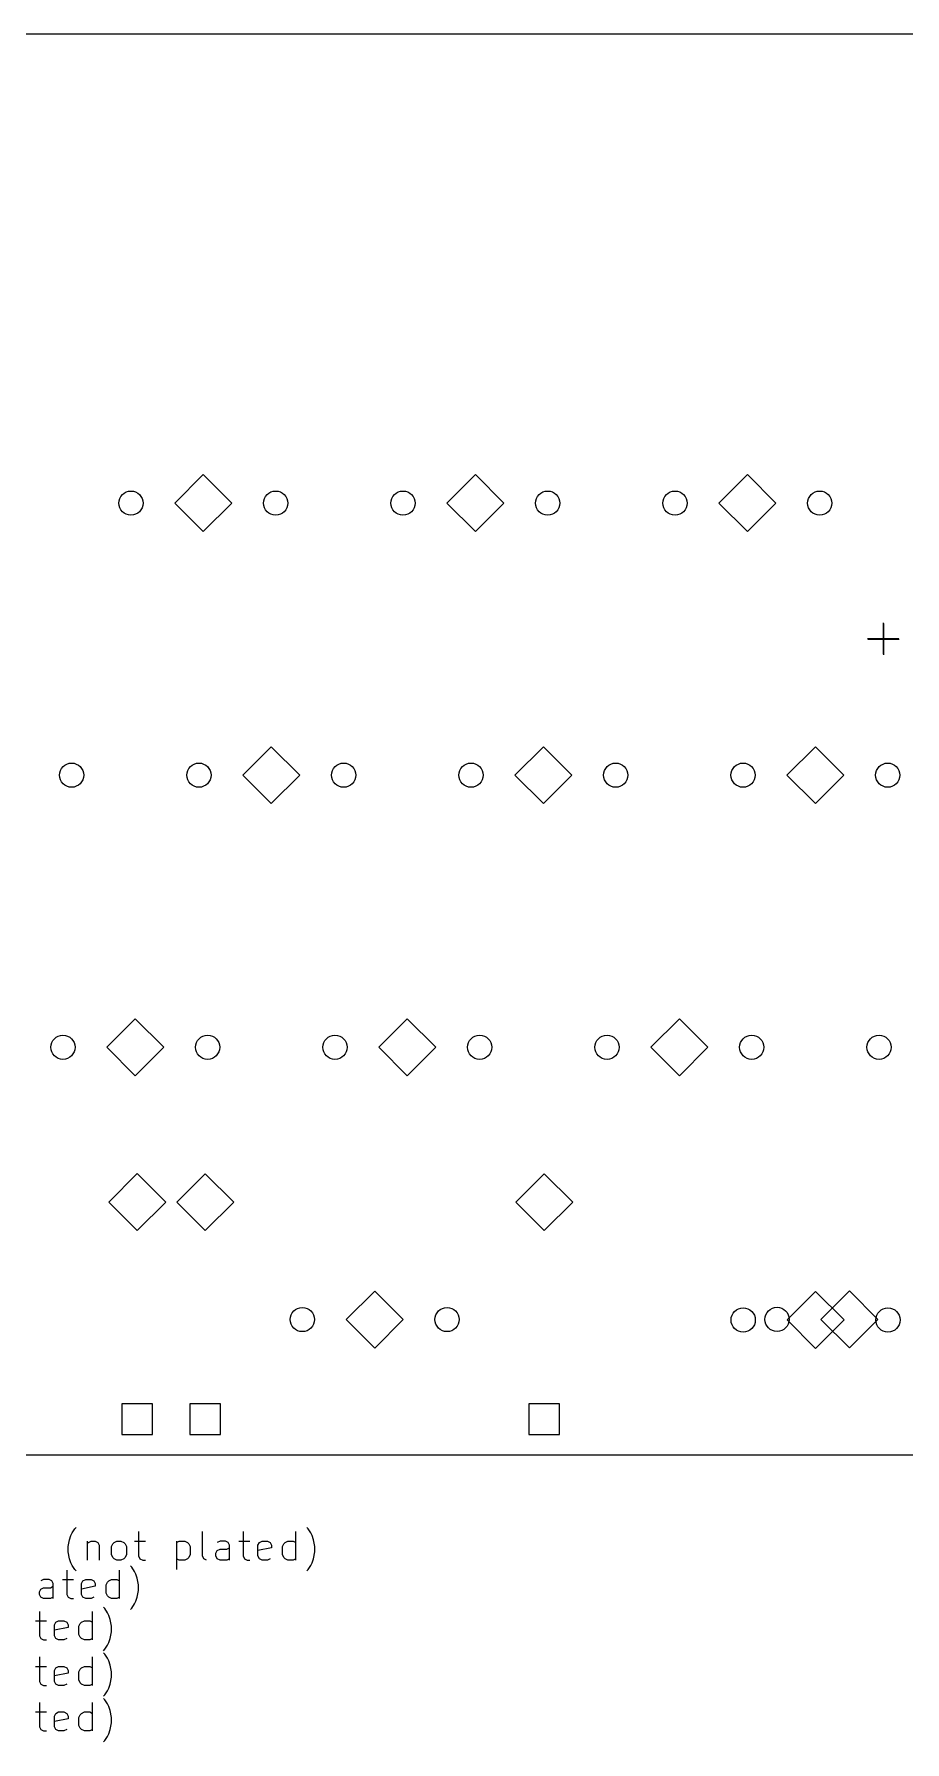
# Model space of a CAD drawing. Extents: x 22 to 272, y -144 to -24.
# Drawn here: x 88.4 to 149.5, y -144.3 to -24.4 of the extents above; entities that cross this region are included whole.
import ezdxf

# ---------------------------------------------------------------- set-up
doc = ezdxf.new("R2010")
doc.units = 0
doc.layers.add('BLACK', color=7, linetype='CONTINUOUS')

msp = doc.modelspace()

# ---------------------------------------------------------------- linework, layer by layer
at = {"layer": 'BLACK', "linetype": 'CONTINUOUS'}
for p, q in [((267.4, -24.375), (28.65, -24.375)), ((100.275, -55.3), (98.275, -57.3)), ((102.275, -57.3), (100.275, -55.3)), ((119.375, -55.3), (117.375, -57.3)), ((121.375, -57.3), (119.375, -55.3)), ((138.475, -55.3), (136.475, -57.3)), ((140.475, -57.3), (138.475, -55.3)), ((98.275, -57.3), (100.275, -59.3)), ((100.275, -59.3), (102.275, -57.3)), ((117.375, -57.3), (119.375, -59.3)), ((119.375, -59.3), (121.375, -57.3)), ((136.475, -57.3), (138.475, -59.3)), ((138.475, -59.3), (140.475, -57.3)), ((148.012, -65.7), (148.012, -67.9)), ((148.025, -65.75), (148.025, -67.95)), ((146.912, -66.8), (149.112, -66.8)), ((146.925, -66.85), (149.125, -66.85)), ((105.05, -74.4), (103.05, -76.4)), ((107.05, -76.4), (105.05, -74.4)), ((124.15, -74.4), (122.15, -76.4)), ((126.15, -76.4), (124.15, -74.4)), ((143.25, -74.4), (141.25, -76.4)), ((145.25, -76.4), (143.25, -74.4)), ((103.05, -76.4), (105.05, -78.4)), ((105.05, -78.4), (107.05, -76.4)), ((122.15, -76.4), (124.15, -78.4)), ((124.15, -78.4), (126.15, -76.4)), ((141.25, -76.4), (143.25, -78.4)), ((143.25, -78.4), (145.25, -76.4)), ((95.5, -93.5), (93.5, -95.5)), ((97.5, -95.5), (95.5, -93.5)), ((114.6, -93.5), (112.6, -95.5)), ((116.6, -95.5), (114.6, -93.5)), ((133.7, -93.5), (131.7, -95.5)), ((135.7, -95.5), (133.7, -93.5)), ((93.5, -95.5), (95.5, -97.5)), ((95.5, -97.5), (97.5, -95.5)), ((112.6, -95.5), (114.6, -97.5)), ((114.6, -97.5), (116.6, -95.5)), ((131.7, -95.5), (133.7, -97.5)), ((133.7, -97.5), (135.7, -95.5)), ((95.6375, -104.37), (93.6375, -106.37)), ((97.6375, -106.37), (95.6375, -104.37)), ((100.41, -104.378), (98.41, -106.378)), ((102.41, -106.378), (100.41, -104.378)), ((124.21, -104.378), (122.21, -106.378)), ((126.21, -106.378), (124.21, -104.378)), ((93.6375, -106.37), (95.6375, -108.37)), ((95.6375, -108.37), (97.6375, -106.37)), ((98.41, -106.378), (100.41, -108.378)), ((100.41, -108.378), (102.41, -106.378)), ((122.21, -106.378), (124.21, -108.378)), ((124.21, -108.378), (126.21, -106.378)), ((112.31, -112.618), (110.31, -114.618)), ((114.31, -114.618), (112.31, -112.618)), ((143.26, -112.65), (141.26, -114.65)), ((145.26, -114.65), (143.26, -112.65)), ((145.637, -112.61), (143.637, -114.61)), ((147.637, -114.61), (145.637, -112.61)), ((110.31, -114.618), (112.31, -116.618)), ((112.31, -116.618), (114.31, -114.618)), ((141.26, -114.65), (143.26, -116.65)), ((143.26, -116.65), (145.26, -114.65)), ((143.637, -114.61), (145.637, -116.61)), ((145.637, -116.61), (147.637, -114.61)), ((96.7158, -120.532), (94.5592, -120.532)), ((94.5592, -120.532), (94.5592, -122.688)), ((96.7158, -122.688), (96.7158, -120.532)), ((101.488, -120.54), (99.3317, -120.54)), ((99.3317, -120.54), (99.3317, -122.696)), ((101.488, -122.696), (101.488, -120.54)), ((125.288, -120.54), (123.132, -120.54)), ((123.132, -120.54), (123.132, -122.696)), ((125.288, -122.696), (125.288, -120.54)), ((94.5592, -122.688), (96.7158, -122.688)), ((99.3317, -122.696), (101.488, -122.696)), ((123.132, -122.696), (125.288, -122.696)), ((272.175, -124.15), (23.875, -124.15)), ((91.0679, -129.6), (91.2583, -129.314)), ((91.2583, -129.314), (91.3536, -129.219)), ((107.639, -129.314), (107.544, -129.219)), ((107.83, -129.6), (107.639, -129.314)), ((90.7821, -130.552), (90.8774, -130.076)), ((90.7821, -130.933), (90.7821, -130.552)), ((90.8774, -130.076), (90.9726, -129.79)), ((90.9726, -129.79), (91.0679, -129.6)), ((92.1155, -130.171), (92.1155, -131.505)), ((92.1155, -130.362), (92.2107, -130.267)), ((92.2107, -130.267), (92.4012, -130.171)), ((92.4012, -130.171), (92.6869, -130.171)), ((92.6869, -130.171), (92.8774, -130.267)), ((92.8774, -130.267), (92.9726, -130.457)), ((92.9726, -130.457), (92.9726, -131.505)), ((93.8298, -130.552), (93.925, -130.362)), ((93.8298, -131.124), (93.8298, -130.552)), ((93.925, -130.362), (94.0202, -130.267)), ((94.0202, -130.267), (94.2107, -130.171)), ((94.2107, -130.171), (94.4964, -130.171)), ((94.4964, -130.171), (94.6869, -130.267)), ((94.6869, -130.267), (94.7821, -130.362)), ((94.7821, -130.362), (94.8774, -130.552)), ((94.8774, -130.552), (94.8774, -131.124)), ((95.4488, -130.171), (96.2107, -130.171)), ((95.7345, -129.505), (95.7345, -131.219)), ((98.4012, -130.171), (98.4012, -132.171)), ((98.4012, -130.267), (98.5917, -130.171)), ((98.5917, -130.171), (98.9726, -130.171)), ((98.9726, -130.171), (99.1631, -130.267)), ((99.1631, -130.267), (99.2583, -130.362)), ((99.2583, -130.362), (99.3536, -130.552)), ((99.3536, -130.552), (99.3536, -131.124)), ((100.211, -131.219), (100.211, -129.505)), ((101.449, -130.171), (101.258, -130.267)), ((101.83, -130.171), (101.449, -130.171)), ((102.02, -130.267), (101.83, -130.171)), ((101.925, -130.743), (102.115, -130.648)), ((102.115, -130.457), (102.02, -130.267)), ((102.115, -131.505), (102.115, -130.457)), ((102.782, -130.171), (103.544, -130.171)), ((103.068, -129.505), (103.068, -131.219)), ((104.115, -130.457), (104.211, -130.267)), ((104.115, -131.219), (104.115, -130.457)), ((105.068, -130.648), (104.115, -130.838)), ((104.211, -130.267), (104.401, -130.171)), ((104.401, -130.171), (104.782, -130.171)), ((104.782, -130.171), (104.973, -130.267)), ((104.973, -130.267), (105.068, -130.457)), ((105.068, -130.457), (105.068, -130.648)), ((105.83, -130.552), (105.925, -130.362)), ((105.83, -131.124), (105.83, -130.552)), ((105.925, -130.362), (106.02, -130.267)), ((106.02, -130.267), (106.211, -130.171)), ((106.211, -130.171), (106.592, -130.171)), ((106.592, -130.171), (106.782, -130.267)), ((106.782, -131.505), (106.782, -129.505)), ((107.925, -129.79), (107.83, -129.6)), ((108.02, -130.076), (107.925, -129.79)), ((108.115, -130.552), (108.02, -130.076)), ((108.115, -130.933), (108.115, -130.552)), ((90.8774, -131.41), (90.7821, -130.933)), ((90.9726, -131.695), (90.8774, -131.41)), ((91.0679, -131.886), (90.9726, -131.695)), ((93.925, -131.314), (93.8298, -131.124)), ((94.0202, -131.41), (93.925, -131.314)), ((94.2107, -131.505), (94.0202, -131.41)), ((94.4964, -131.505), (94.2107, -131.505)), ((94.6869, -131.41), (94.4964, -131.505)), ((94.7821, -131.314), (94.6869, -131.41)), ((94.8774, -131.124), (94.7821, -131.314)), ((95.7345, -131.219), (95.8298, -131.41)), ((95.8298, -131.41), (96.0202, -131.505)), ((96.0202, -131.505), (96.2107, -131.505)), ((98.5917, -131.505), (98.4012, -131.41)), ((98.9726, -131.505), (98.5917, -131.505)), ((99.1631, -131.41), (98.9726, -131.505)), ((99.2583, -131.314), (99.1631, -131.41)), ((99.3536, -131.124), (99.2583, -131.314)), ((100.306, -131.41), (100.211, -131.219)), ((100.496, -131.505), (100.306, -131.41)), ((101.163, -131.029), (101.258, -130.838)), ((101.163, -131.219), (101.163, -131.029)), ((101.258, -131.41), (101.163, -131.219)), ((101.258, -130.838), (101.449, -130.743)), ((101.449, -131.505), (101.258, -131.41)), ((101.449, -130.743), (101.925, -130.743)), ((101.925, -131.505), (101.449, -131.505)), ((102.115, -131.41), (101.925, -131.505)), ((103.068, -131.219), (103.163, -131.41)), ((103.163, -131.41), (103.354, -131.505)), ((103.354, -131.505), (103.544, -131.505)), ((104.211, -131.41), (104.115, -131.219)), ((104.401, -131.505), (104.211, -131.41)), ((104.782, -131.505), (104.401, -131.505)), ((104.973, -131.41), (104.782, -131.505)), ((105.925, -131.314), (105.83, -131.124)), ((106.02, -131.41), (105.925, -131.314)), ((106.211, -131.505), (106.02, -131.41)), ((106.592, -131.505), (106.211, -131.505)), ((106.782, -131.41), (106.592, -131.505)), ((107.83, -131.886), (107.925, -131.695)), ((107.925, -131.695), (108.02, -131.41)), ((108.02, -131.41), (108.115, -130.933)), ((89.0679, -132.871), (88.8774, -132.967)), ((89.4488, -132.871), (89.0679, -132.871)), ((89.6393, -132.967), (89.4488, -132.871)), ((89.7345, -133.157), (89.6393, -132.967)), ((90.4012, -132.871), (91.1631, -132.871)), ((90.6869, -132.205), (90.6869, -133.919)), ((91.2583, -132.171), (91.0679, -131.886)), ((91.3536, -132.267), (91.2583, -132.171)), ((91.7345, -133.157), (91.8298, -132.967)), ((91.8298, -132.967), (92.0202, -132.871)), ((92.0202, -132.871), (92.4012, -132.871)), ((92.4012, -132.871), (92.5917, -132.967)), ((92.5917, -132.967), (92.6869, -133.157)), ((93.4488, -133.252), (93.544, -133.062)), ((93.544, -133.062), (93.6393, -132.967)), ((93.6393, -132.967), (93.8298, -132.871)), ((93.8298, -132.871), (94.2107, -132.871)), ((94.2107, -132.871), (94.4012, -132.967)), ((94.4012, -134.205), (94.4012, -132.205)), ((95.2583, -132.014), (95.1631, -131.919)), ((95.4488, -132.3), (95.2583, -132.014)), ((95.544, -132.49), (95.4488, -132.3)), ((95.6393, -132.776), (95.544, -132.49)), ((95.7345, -133.252), (95.6393, -132.776)), ((107.544, -132.267), (107.639, -132.171)), ((107.639, -132.171), (107.83, -131.886)), ((88.7821, -133.729), (88.8774, -133.538)), ((88.7821, -133.919), (88.7821, -133.729)), ((88.8774, -134.11), (88.7821, -133.919)), ((88.8774, -133.538), (89.0679, -133.443)), ((89.0679, -134.205), (88.8774, -134.11)), ((89.0679, -133.443), (89.544, -133.443)), ((89.544, -134.205), (89.0679, -134.205)), ((89.544, -133.443), (89.7345, -133.348)), ((89.7345, -134.11), (89.544, -134.205)), ((89.7345, -134.205), (89.7345, -133.157)), ((90.6869, -133.919), (90.7821, -134.11)), ((90.7821, -134.11), (90.9726, -134.205)), ((90.9726, -134.205), (91.1631, -134.205)), ((91.7345, -133.919), (91.7345, -133.157)), ((92.6869, -133.348), (91.7345, -133.538)), ((91.8298, -134.11), (91.7345, -133.919)), ((92.0202, -134.205), (91.8298, -134.11)), ((92.4012, -134.205), (92.0202, -134.205)), ((92.5917, -134.11), (92.4012, -134.205)), ((92.6869, -133.157), (92.6869, -133.348)), ((93.4488, -133.824), (93.4488, -133.252)), ((93.544, -134.014), (93.4488, -133.824)), ((93.6393, -134.11), (93.544, -134.014)), ((93.8298, -134.205), (93.6393, -134.11)), ((94.2107, -134.205), (93.8298, -134.205)), ((94.4012, -134.11), (94.2107, -134.205)), ((95.544, -134.395), (95.6393, -134.11)), ((95.6393, -134.11), (95.7345, -133.633)), ((95.7345, -133.633), (95.7345, -133.252)), ((88.7821, -135.105), (88.7821, -136.819)), ((92.4964, -137.105), (92.4964, -135.105)), ((93.3536, -134.914), (93.2583, -134.819)), ((93.544, -135.2), (93.3536, -134.914)), ((93.6393, -135.39), (93.544, -135.2)), ((93.7345, -135.676), (93.6393, -135.39)), ((95.1631, -134.967), (95.2583, -134.871)), ((95.2583, -134.871), (95.4488, -134.586)), ((95.4488, -134.586), (95.544, -134.395)), ((88.4964, -135.771), (89.2583, -135.771)), ((89.8298, -136.057), (89.925, -135.867)), ((89.8298, -136.819), (89.8298, -136.057)), ((90.7821, -136.248), (89.8298, -136.438)), ((89.925, -135.867), (90.1155, -135.771)), ((90.1155, -135.771), (90.4964, -135.771)), ((90.4964, -135.771), (90.6869, -135.867)), ((90.6869, -135.867), (90.7821, -136.057)), ((90.7821, -136.057), (90.7821, -136.248)), ((91.544, -136.152), (91.6393, -135.962)), ((91.544, -136.724), (91.544, -136.152)), ((91.6393, -135.962), (91.7345, -135.867)), ((91.7345, -135.867), (91.925, -135.771)), ((91.925, -135.771), (92.306, -135.771)), ((92.306, -135.771), (92.4964, -135.867)), ((93.8298, -136.152), (93.7345, -135.676)), ((93.7345, -137.01), (93.8298, -136.533)), ((93.8298, -136.533), (93.8298, -136.152)), ((88.7821, -136.819), (88.8774, -137.01)), ((88.8774, -137.01), (89.0679, -137.105)), ((89.0679, -137.105), (89.2583, -137.105)), ((89.925, -137.01), (89.8298, -136.819)), ((90.1155, -137.105), (89.925, -137.01)), ((90.4964, -137.105), (90.1155, -137.105)), ((90.6869, -137.01), (90.4964, -137.105)), ((91.6393, -136.914), (91.544, -136.724)), ((91.7345, -137.01), (91.6393, -136.914)), ((91.925, -137.105), (91.7345, -137.01)), ((92.306, -137.105), (91.925, -137.105)), ((92.4964, -137.01), (92.306, -137.105)), ((93.2583, -137.867), (93.3536, -137.771)), ((93.3536, -137.771), (93.544, -137.486)), ((93.544, -137.486), (93.6393, -137.295)), ((93.6393, -137.295), (93.7345, -137.01)), ((88.4964, -138.971), (89.2583, -138.971)), ((88.7821, -138.305), (88.7821, -140.019)), ((89.8298, -139.257), (89.925, -139.067)), ((89.925, -139.067), (90.1155, -138.971)), ((90.1155, -138.971), (90.4964, -138.971)), ((90.4964, -138.971), (90.6869, -139.067)), ((90.6869, -139.067), (90.7821, -139.257)), ((91.6393, -139.162), (91.7345, -139.067)), ((91.7345, -139.067), (91.925, -138.971)), ((91.925, -138.971), (92.306, -138.971)), ((92.306, -138.971), (92.4964, -139.067)), ((92.4964, -140.305), (92.4964, -138.305)), ((93.3536, -138.114), (93.2583, -138.019)), ((93.544, -138.4), (93.3536, -138.114)), ((93.6393, -138.59), (93.544, -138.4)), ((93.7345, -138.876), (93.6393, -138.59)), ((93.8298, -139.352), (93.7345, -138.876)), ((88.7821, -140.019), (88.8774, -140.21)), ((88.8774, -140.21), (89.0679, -140.305)), ((89.8298, -140.019), (89.8298, -139.257)), ((90.7821, -139.448), (89.8298, -139.638)), ((89.925, -140.21), (89.8298, -140.019)), ((90.1155, -140.305), (89.925, -140.21)), ((90.6869, -140.21), (90.4964, -140.305)), ((90.7821, -139.257), (90.7821, -139.448)), ((91.544, -139.352), (91.6393, -139.162)), ((91.544, -139.924), (91.544, -139.352)), ((91.6393, -140.114), (91.544, -139.924)), ((91.7345, -140.21), (91.6393, -140.114)), ((91.925, -140.305), (91.7345, -140.21)), ((92.4964, -140.21), (92.306, -140.305)), ((93.6393, -140.495), (93.7345, -140.21)), ((93.7345, -140.21), (93.8298, -139.733)), ((93.8298, -139.733), (93.8298, -139.352)), ((89.0679, -140.305), (89.2583, -140.305)), ((90.4964, -140.305), (90.1155, -140.305)), ((92.306, -140.305), (91.925, -140.305)), ((93.2583, -141.067), (93.3536, -140.971)), ((93.3536, -141.314), (93.2583, -141.219)), ((93.3536, -140.971), (93.544, -140.686)), ((93.544, -141.6), (93.3536, -141.314)), ((93.544, -140.686), (93.6393, -140.495)), ((88.4964, -142.171), (89.2583, -142.171)), ((88.7821, -141.505), (88.7821, -143.219)), ((89.8298, -142.457), (89.925, -142.267)), ((89.8298, -143.219), (89.8298, -142.457)), ((90.7821, -142.648), (89.8298, -142.838)), ((89.925, -142.267), (90.1155, -142.171)), ((90.1155, -142.171), (90.4964, -142.171)), ((90.4964, -142.171), (90.6869, -142.267)), ((90.6869, -142.267), (90.7821, -142.457)), ((90.7821, -142.457), (90.7821, -142.648)), ((91.544, -142.552), (91.6393, -142.362)), ((91.544, -143.124), (91.544, -142.552)), ((91.6393, -142.362), (91.7345, -142.267)), ((91.7345, -142.267), (91.925, -142.171)), ((91.925, -142.171), (92.306, -142.171)), ((92.306, -142.171), (92.4964, -142.267)), ((92.4964, -143.505), (92.4964, -141.505)), ((93.6393, -141.79), (93.544, -141.6)), ((93.7345, -142.076), (93.6393, -141.79)), ((93.8298, -142.552), (93.7345, -142.076)), ((93.8298, -142.933), (93.8298, -142.552)), ((88.7821, -143.219), (88.8774, -143.41)), ((88.8774, -143.41), (89.0679, -143.505)), ((89.0679, -143.505), (89.2583, -143.505)), ((89.925, -143.41), (89.8298, -143.219)), ((90.1155, -143.505), (89.925, -143.41)), ((90.4964, -143.505), (90.1155, -143.505)), ((90.6869, -143.41), (90.4964, -143.505)), ((91.6393, -143.314), (91.544, -143.124)), ((91.7345, -143.41), (91.6393, -143.314)), ((91.925, -143.505), (91.7345, -143.41)), ((92.306, -143.505), (91.925, -143.505)), ((92.4964, -143.41), (92.306, -143.505)), ((93.544, -143.886), (93.6393, -143.695)), ((93.6393, -143.695), (93.7345, -143.41)), ((93.7345, -143.41), (93.8298, -142.933)), ((93.2583, -144.267), (93.3536, -144.171)), ((93.3536, -144.171), (93.544, -143.886))]:
    msp.add_line(p, q, dxfattribs=at)
at = {"layer": 'BLACK'}
for centre in [(95.195, -57.3), (105.355, -57.3), (114.295, -57.3), (124.455, -57.3), (133.395, -57.3), (143.555, -57.3), (91.03, -76.4), (99.97, -76.4), (110.13, -76.4), (119.07, -76.4), (129.23, -76.4), (138.17, -76.4), (148.33, -76.4), (90.42, -95.5), (100.58, -95.5), (109.52, -95.5), (119.68, -95.5), (128.62, -95.5), (138.78, -95.5), (147.72, -95.5), (107.23, -114.618), (117.39, -114.618), (138.18, -114.65), (140.558, -114.61), (148.34, -114.65)]:
    msp.add_circle(centre, 0.85, dxfattribs=at)

doc.saveas('drawing.dxf')
